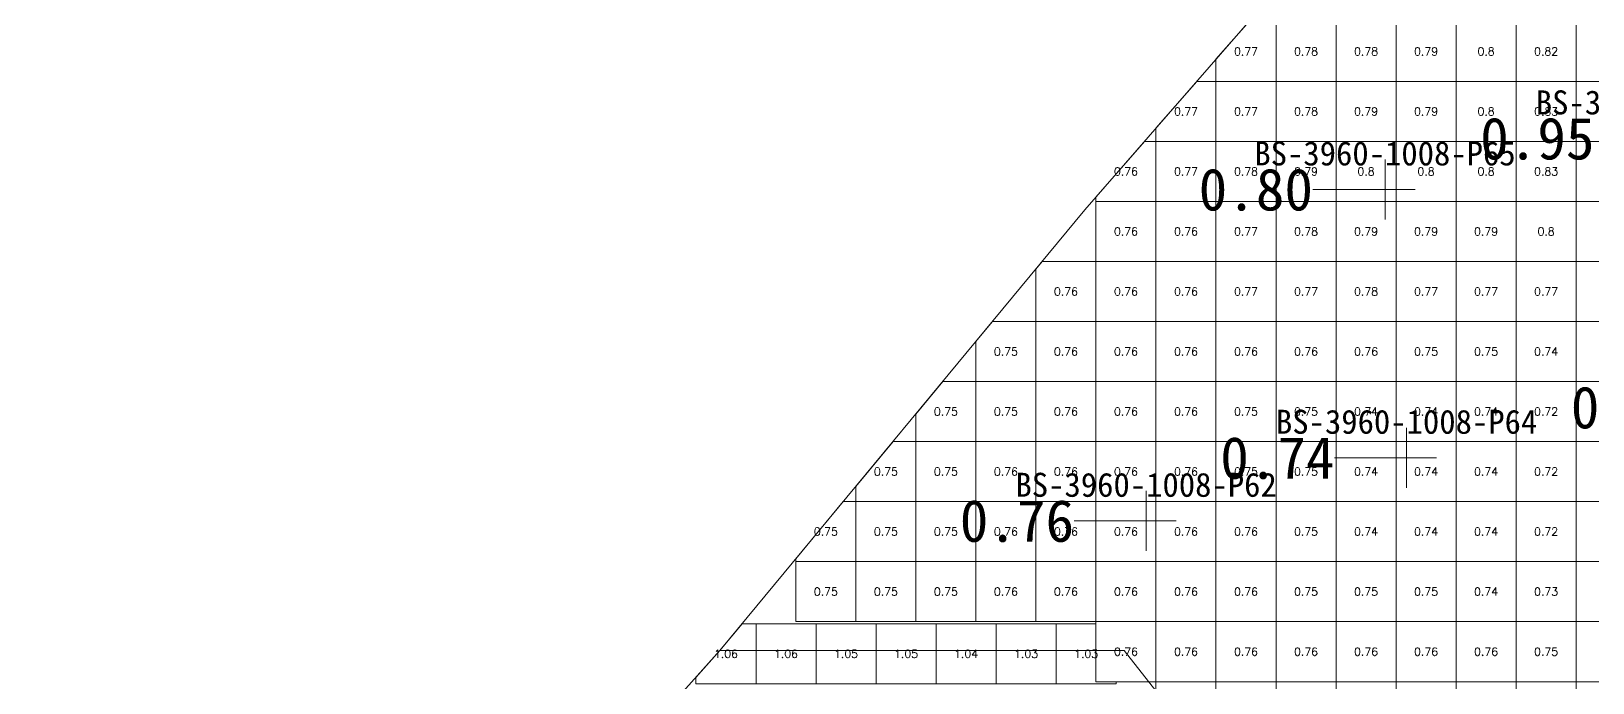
# Model space of a CAD drawing. Header units: inches. Extents: x 469883 to 470005, y 4349687 to 4349765.
# Drawn here: x 469883.87 to 469909.89, y 4349706.43 to 4349717.29 of the extents above; entities that cross this region are included whole.
import ezdxf
from ezdxf.enums import TextEntityAlignment as Align

# ---------------------------------------------------------------- set-up
doc = ezdxf.new("R2010")
doc.units = ezdxf.units.IN
doc.header["$MEASUREMENT"] = 0
for name, color, linetype, lineweight in [('点', 7, 'Continuous', 0), ('爆区方格网', 7, 'Continuous', 0), ('线条', 7, 'Continuous', 0), ('钻孔', 7, 'Continuous', 0)]:
    doc.layers.add(name, color=color, linetype=linetype, lineweight=lineweight)
doc.styles.add('3dmine_textStyle_1', font='txt.shx', dxfattribs={"height": 1, "bigfont": 'gbcbig.shx'})
doc.styles.add('3dmine_textStyle_2', font='simsunb.ttf', dxfattribs={"height": 1})

msp = doc.modelspace()

# ---------------------------------------------------------------- hatches: boundary and pattern name
at = {"layer": '钻孔', "linetype": 'Continuous', "lineweight": 0, "true_color": 0x00ffff, "extrusion": (0, 1, 0)}
for points in [[(-469907.43, 3949.89), (-469906.43, 3949.89), (-469906.43, 3961.89), (-469907.43, 3961.89)], [(-469907.79, 3949.96), (-469906.79, 3949.96), (-469906.79, 3961.96), (-469907.79, 3961.96)], [(-469903.45, 3949.92), (-469902.45, 3949.92), (-469902.45, 3961.92), (-469903.45, 3961.92)]]:
    msp.add_hatch(color=4, dxfattribs=at).paths.add_polyline_path(points, flags=0)

# ---------------------------------------------------------------- linework, layer by layer
at = {"color": 4, "linetype": 'Continuous', "lineweight": 0, "true_color": 0x00ffff, "elevation": 1981.806}
for points in [[(469895.348, 4349706.967), (469901.429, 4349714.308), (469908.169, 4349722.053), (469913.456, 4349727.974), (469920.345, 4349732.202), (469931.026, 4349732.621)], [(469929.472, 4349719.374), (469926.45, 4349717.862), (469923.773, 4349717.783), (469919.611, 4349716.908), (469917.305, 4349717.121), (469913.939, 4349715.079), (469914.787, 4349712.799), (469918.1, 4349712.163), (469920.711, 4349709.845), (469927.434, 4349707.62), (469922.434, 4349703.167), (469921.522, 4349702.355), (469921.306, 4349702.005), (469916.527, 4349702.131), (469911.125, 4349702.795), (469907.91, 4349701.826), (469904.362, 4349704.071), (469902.082, 4349706.967), (469895.348, 4349706.967)]]:
    msp.add_lwpolyline(points, dxfattribs=at)
at = {"color": 5, "linetype": 'Continuous', "lineweight": 0, "true_color": 0x0000ff, "elevation": 1981.806}
msp.add_lwpolyline([(469883.874, 4349695.22), (469885.456, 4349696.231), (469888.207, 4349700.025), (469890.358, 4349702.573), (469892.561, 4349703.854), (469892.561, 4349703.854), (469892.561, 4349703.854), (469892.561, 4349703.854), (469895.348, 4349706.967), (469902.082, 4349706.967), (469904.362, 4349704.071), (469907.91, 4349701.826), (469911.125, 4349702.795)], dxfattribs=at)
at = {"layer": '点', "color": 138, "linetype": 'Continuous', "lineweight": 0, "true_color": 0x004c4c}
for points, elevation in [([(469906.43, 4349714.15), (469906.43, 4349715.15)], 3961.89), ([(469906.93, 4349714.65), (469905.93, 4349714.65)], 3961.89), ([(469906.79, 4349709.68), (469906.79, 4349710.68)], 3961.96), ([(469907.29, 4349710.18), (469906.29, 4349710.18)], 3961.96), ([(469902.45, 4349708.63), (469902.45, 4349709.63)], 3961.92), ([(469902.95, 4349709.13), (469901.95, 4349709.13)], 3961.92)]:
    msp.add_lwpolyline(points, dxfattribs=dict(at, elevation=elevation))
at = {"layer": '爆区方格网', "color": 4, "linetype": 'Continuous', "lineweight": 0, "true_color": 0x00ffff, "elevation": 3962.29}
for points in [[(469904.614, 4349716.45), (469903.614, 4349716.45), (469903.614, 4349716.818), (469904.164, 4349717.45), (469904.614, 4349717.45), (469904.614, 4349716.45)], [(469905.614, 4349716.45), (469904.614, 4349716.45), (469904.614, 4349717.45), (469905.614, 4349717.45), (469905.614, 4349716.45)], [(469906.614, 4349716.45), (469905.614, 4349716.45), (469905.614, 4349717.45), (469906.614, 4349717.45), (469906.614, 4349716.45)], [(469907.614, 4349716.45), (469906.614, 4349716.45), (469906.614, 4349717.45), (469907.614, 4349717.45), (469907.614, 4349716.45)], [(469908.614, 4349716.45), (469907.614, 4349716.45), (469907.614, 4349717.45), (469908.614, 4349717.45), (469908.614, 4349716.45)], [(469909.614, 4349716.45), (469908.614, 4349716.45), (469908.614, 4349717.45), (469909.614, 4349717.45), (469909.614, 4349716.45)], [(469910.614, 4349716.45), (469909.614, 4349716.45), (469909.614, 4349717.45), (469910.614, 4349717.45), (469910.614, 4349716.45)], [(469903.614, 4349715.45), (469902.614, 4349715.45), (469902.614, 4349715.669), (469903.294, 4349716.45), (469903.614, 4349716.45), (469903.614, 4349715.45)], [(469904.614, 4349715.45), (469903.614, 4349715.45), (469903.614, 4349716.45), (469904.614, 4349716.45), (469904.614, 4349715.45)], [(469905.614, 4349715.45), (469904.614, 4349715.45), (469904.614, 4349716.45), (469905.614, 4349716.45), (469905.614, 4349715.45)], [(469906.614, 4349715.45), (469905.614, 4349715.45), (469905.614, 4349716.45), (469906.614, 4349716.45), (469906.614, 4349715.45)], [(469907.614, 4349715.45), (469906.614, 4349715.45), (469906.614, 4349716.45), (469907.614, 4349716.45), (469907.614, 4349715.45)], [(469908.614, 4349715.45), (469907.614, 4349715.45), (469907.614, 4349716.45), (469908.614, 4349716.45), (469908.614, 4349715.45)], [(469909.614, 4349715.45), (469908.614, 4349715.45), (469908.614, 4349716.45), (469909.614, 4349716.45), (469909.614, 4349715.45)], [(469910.614, 4349715.45), (469909.614, 4349715.45), (469909.614, 4349716.45), (469910.614, 4349716.45), (469910.614, 4349715.45)], [(469902.614, 4349714.45), (469901.614, 4349714.45), (469901.614, 4349714.52), (469902.424, 4349715.45), (469902.614, 4349715.45), (469902.614, 4349714.45)], [(469903.614, 4349714.45), (469902.614, 4349714.45), (469902.614, 4349715.45), (469903.614, 4349715.45), (469903.614, 4349714.45)], [(469904.614, 4349714.45), (469903.614, 4349714.45), (469903.614, 4349715.45), (469904.614, 4349715.45), (469904.614, 4349714.45)], [(469905.614, 4349714.45), (469904.614, 4349714.45), (469904.614, 4349715.45), (469905.614, 4349715.45), (469905.614, 4349714.45)], [(469906.614, 4349714.45), (469905.614, 4349714.45), (469905.614, 4349715.45), (469906.614, 4349715.45), (469906.614, 4349714.45)], [(469907.614, 4349714.45), (469906.614, 4349714.45), (469906.614, 4349715.45), (469907.614, 4349715.45), (469907.614, 4349714.45)], [(469908.614, 4349714.45), (469907.614, 4349714.45), (469907.614, 4349715.45), (469908.614, 4349715.45), (469908.614, 4349714.45)], [(469909.614, 4349714.45), (469908.614, 4349714.45), (469908.614, 4349715.45), (469909.614, 4349715.45), (469909.614, 4349714.45)], [(469910.614, 4349714.45), (469909.614, 4349714.45), (469909.614, 4349715.45), (469910.614, 4349715.45), (469910.614, 4349714.45)], [(469902.614, 4349713.45), (469901.614, 4349713.45), (469901.614, 4349714.45), (469902.614, 4349714.45), (469902.614, 4349713.45)], [(469903.614, 4349713.45), (469902.614, 4349713.45), (469902.614, 4349714.45), (469903.614, 4349714.45), (469903.614, 4349713.45)], [(469904.614, 4349713.45), (469903.614, 4349713.45), (469903.614, 4349714.45), (469904.614, 4349714.45), (469904.614, 4349713.45)], [(469905.614, 4349713.45), (469904.614, 4349713.45), (469904.614, 4349714.45), (469905.614, 4349714.45), (469905.614, 4349713.45)], [(469906.614, 4349713.45), (469905.614, 4349713.45), (469905.614, 4349714.45), (469906.614, 4349714.45), (469906.614, 4349713.45)], [(469907.614, 4349713.45), (469906.614, 4349713.45), (469906.614, 4349714.45), (469907.614, 4349714.45), (469907.614, 4349713.45)], [(469908.614, 4349713.45), (469907.614, 4349713.45), (469907.614, 4349714.45), (469908.614, 4349714.45), (469908.614, 4349713.45)], [(469909.614, 4349713.45), (469908.614, 4349713.45), (469908.614, 4349714.45), (469909.614, 4349714.45), (469909.614, 4349713.45)], [(469910.614, 4349713.45), (469909.614, 4349713.45), (469909.614, 4349714.45), (469910.614, 4349714.45), (469910.614, 4349713.45)], [(469901.614, 4349712.45), (469900.614, 4349712.45), (469900.614, 4349713.323), (469900.719, 4349713.45), (469901.614, 4349713.45), (469901.614, 4349712.45)], [(469902.614, 4349712.45), (469901.614, 4349712.45), (469901.614, 4349713.45), (469902.614, 4349713.45), (469902.614, 4349712.45)], [(469903.614, 4349712.45), (469902.614, 4349712.45), (469902.614, 4349713.45), (469903.614, 4349713.45), (469903.614, 4349712.45)], [(469904.614, 4349712.45), (469903.614, 4349712.45), (469903.614, 4349713.45), (469904.614, 4349713.45), (469904.614, 4349712.45)], [(469905.614, 4349712.45), (469904.614, 4349712.45), (469904.614, 4349713.45), (469905.614, 4349713.45), (469905.614, 4349712.45)], [(469906.614, 4349712.45), (469905.614, 4349712.45), (469905.614, 4349713.45), (469906.614, 4349713.45), (469906.614, 4349712.45)], [(469907.614, 4349712.45), (469906.614, 4349712.45), (469906.614, 4349713.45), (469907.614, 4349713.45), (469907.614, 4349712.45)], [(469908.614, 4349712.45), (469907.614, 4349712.45), (469907.614, 4349713.45), (469908.614, 4349713.45), (469908.614, 4349712.45)], [(469909.614, 4349712.45), (469908.614, 4349712.45), (469908.614, 4349713.45), (469909.614, 4349713.45), (469909.614, 4349712.45)], [(469910.614, 4349712.45), (469909.614, 4349712.45), (469909.614, 4349713.45), (469910.614, 4349713.45), (469910.614, 4349712.45)], [(469900.614, 4349711.45), (469899.614, 4349711.45), (469899.614, 4349712.116), (469899.891, 4349712.45), (469900.614, 4349712.45), (469900.614, 4349711.45)], [(469901.614, 4349711.45), (469900.614, 4349711.45), (469900.614, 4349712.45), (469901.614, 4349712.45), (469901.614, 4349711.45)], [(469902.614, 4349711.45), (469901.614, 4349711.45), (469901.614, 4349712.45), (469902.614, 4349712.45), (469902.614, 4349711.45)], [(469903.614, 4349711.45), (469902.614, 4349711.45), (469902.614, 4349712.45), (469903.614, 4349712.45), (469903.614, 4349711.45)], [(469904.614, 4349711.45), (469903.614, 4349711.45), (469903.614, 4349712.45), (469904.614, 4349712.45), (469904.614, 4349711.45)], [(469905.614, 4349711.45), (469904.614, 4349711.45), (469904.614, 4349712.45), (469905.614, 4349712.45), (469905.614, 4349711.45)], [(469906.614, 4349711.45), (469905.614, 4349711.45), (469905.614, 4349712.45), (469906.614, 4349712.45), (469906.614, 4349711.45)], [(469907.614, 4349711.45), (469906.614, 4349711.45), (469906.614, 4349712.45), (469907.614, 4349712.45), (469907.614, 4349711.45)], [(469908.614, 4349711.45), (469907.614, 4349711.45), (469907.614, 4349712.45), (469908.614, 4349712.45), (469908.614, 4349711.45)], [(469909.614, 4349711.45), (469908.614, 4349711.45), (469908.614, 4349712.45), (469909.614, 4349712.45), (469909.614, 4349711.45)], [(469910.614, 4349711.45), (469909.614, 4349711.45), (469909.614, 4349712.45), (469910.614, 4349712.45), (469910.614, 4349711.45)], [(469899.614, 4349710.45), (469898.614, 4349710.45), (469898.614, 4349710.909), (469899.062, 4349711.45), (469899.614, 4349711.45), (469899.614, 4349710.45)], [(469900.614, 4349710.45), (469899.614, 4349710.45), (469899.614, 4349711.45), (469900.614, 4349711.45), (469900.614, 4349710.45)], [(469901.614, 4349710.45), (469900.614, 4349710.45), (469900.614, 4349711.45), (469901.614, 4349711.45), (469901.614, 4349710.45)], [(469902.614, 4349710.45), (469901.614, 4349710.45), (469901.614, 4349711.45), (469902.614, 4349711.45), (469902.614, 4349710.45)], [(469903.614, 4349710.45), (469902.614, 4349710.45), (469902.614, 4349711.45), (469903.614, 4349711.45), (469903.614, 4349710.45)], [(469904.614, 4349710.45), (469903.614, 4349710.45), (469903.614, 4349711.45), (469904.614, 4349711.45), (469904.614, 4349710.45)], [(469905.614, 4349710.45), (469904.614, 4349710.45), (469904.614, 4349711.45), (469905.614, 4349711.45), (469905.614, 4349710.45)], [(469906.614, 4349710.45), (469905.614, 4349710.45), (469905.614, 4349711.45), (469906.614, 4349711.45), (469906.614, 4349710.45)], [(469907.614, 4349710.45), (469906.614, 4349710.45), (469906.614, 4349711.45), (469907.614, 4349711.45), (469907.614, 4349710.45)], [(469908.614, 4349710.45), (469907.614, 4349710.45), (469907.614, 4349711.45), (469908.614, 4349711.45), (469908.614, 4349710.45)], [(469909.614, 4349710.45), (469908.614, 4349710.45), (469908.614, 4349711.45), (469909.614, 4349711.45), (469909.614, 4349710.45)], [(469910.614, 4349710.45), (469909.614, 4349710.45), (469909.614, 4349711.45), (469910.614, 4349711.45), (469910.614, 4349710.45)], [(469898.614, 4349709.45), (469897.614, 4349709.45), (469897.614, 4349709.702), (469898.234, 4349710.45), (469898.614, 4349710.45), (469898.614, 4349709.45)], [(469899.614, 4349709.45), (469898.614, 4349709.45), (469898.614, 4349710.45), (469899.614, 4349710.45), (469899.614, 4349709.45)], [(469900.614, 4349709.45), (469899.614, 4349709.45), (469899.614, 4349710.45), (469900.614, 4349710.45), (469900.614, 4349709.45)], [(469901.614, 4349709.45), (469900.614, 4349709.45), (469900.614, 4349710.45), (469901.614, 4349710.45), (469901.614, 4349709.45)], [(469902.614, 4349709.45), (469901.614, 4349709.45), (469901.614, 4349710.45), (469902.614, 4349710.45), (469902.614, 4349709.45)], [(469903.614, 4349709.45), (469902.614, 4349709.45), (469902.614, 4349710.45), (469903.614, 4349710.45), (469903.614, 4349709.45)], [(469904.614, 4349709.45), (469903.614, 4349709.45), (469903.614, 4349710.45), (469904.614, 4349710.45), (469904.614, 4349709.45)], [(469905.614, 4349709.45), (469904.614, 4349709.45), (469904.614, 4349710.45), (469905.614, 4349710.45), (469905.614, 4349709.45)], [(469906.614, 4349709.45), (469905.614, 4349709.45), (469905.614, 4349710.45), (469906.614, 4349710.45), (469906.614, 4349709.45)], [(469907.614, 4349709.45), (469906.614, 4349709.45), (469906.614, 4349710.45), (469907.614, 4349710.45), (469907.614, 4349709.45)], [(469908.614, 4349709.45), (469907.614, 4349709.45), (469907.614, 4349710.45), (469908.614, 4349710.45), (469908.614, 4349709.45)], [(469909.614, 4349709.45), (469908.614, 4349709.45), (469908.614, 4349710.45), (469909.614, 4349710.45), (469909.614, 4349709.45)], [(469910.614, 4349709.45), (469909.614, 4349709.45), (469909.614, 4349710.45), (469910.614, 4349710.45), (469910.614, 4349709.45)], [(469897.614, 4349708.45), (469896.614, 4349708.45), (469896.614, 4349708.495), (469897.405, 4349709.45), (469897.614, 4349709.45), (469897.614, 4349708.45)], [(469898.614, 4349708.45), (469897.614, 4349708.45), (469897.614, 4349709.45), (469898.614, 4349709.45), (469898.614, 4349708.45)], [(469899.614, 4349708.45), (469898.614, 4349708.45), (469898.614, 4349709.45), (469899.614, 4349709.45), (469899.614, 4349708.45)], [(469900.614, 4349708.45), (469899.614, 4349708.45), (469899.614, 4349709.45), (469900.614, 4349709.45), (469900.614, 4349708.45)], [(469901.614, 4349708.45), (469900.614, 4349708.45), (469900.614, 4349709.45), (469901.614, 4349709.45), (469901.614, 4349708.45)], [(469902.614, 4349708.45), (469901.614, 4349708.45), (469901.614, 4349709.45), (469902.614, 4349709.45), (469902.614, 4349708.45)], [(469903.614, 4349708.45), (469902.614, 4349708.45), (469902.614, 4349709.45), (469903.614, 4349709.45), (469903.614, 4349708.45)], [(469904.614, 4349708.45), (469903.614, 4349708.45), (469903.614, 4349709.45), (469904.614, 4349709.45), (469904.614, 4349708.45)], [(469905.614, 4349708.45), (469904.614, 4349708.45), (469904.614, 4349709.45), (469905.614, 4349709.45), (469905.614, 4349708.45)], [(469906.614, 4349708.45), (469905.614, 4349708.45), (469905.614, 4349709.45), (469906.614, 4349709.45), (469906.614, 4349708.45)], [(469907.614, 4349708.45), (469906.614, 4349708.45), (469906.614, 4349709.45), (469907.614, 4349709.45), (469907.614, 4349708.45)], [(469908.614, 4349708.45), (469907.614, 4349708.45), (469907.614, 4349709.45), (469908.614, 4349709.45), (469908.614, 4349708.45)], [(469909.614, 4349708.45), (469908.614, 4349708.45), (469908.614, 4349709.45), (469909.614, 4349709.45), (469909.614, 4349708.45)], [(469910.614, 4349708.45), (469909.614, 4349708.45), (469909.614, 4349709.45), (469910.614, 4349709.45), (469910.614, 4349708.45)], [(469897.614, 4349707.45), (469896.614, 4349707.45), (469896.614, 4349708.45), (469897.614, 4349708.45), (469897.614, 4349707.45)], [(469898.614, 4349707.45), (469897.614, 4349707.45), (469897.614, 4349708.45), (469898.614, 4349708.45), (469898.614, 4349707.45)], [(469899.614, 4349707.45), (469898.614, 4349707.45), (469898.614, 4349708.45), (469899.614, 4349708.45), (469899.614, 4349707.45)], [(469900.614, 4349707.45), (469899.614, 4349707.45), (469899.614, 4349708.45), (469900.614, 4349708.45), (469900.614, 4349707.45)], [(469901.614, 4349707.45), (469900.614, 4349707.45), (469900.614, 4349708.45), (469901.614, 4349708.45), (469901.614, 4349707.45)], [(469902.614, 4349707.45), (469901.614, 4349707.45), (469901.614, 4349708.45), (469902.614, 4349708.45), (469902.614, 4349707.45)], [(469903.614, 4349707.45), (469902.614, 4349707.45), (469902.614, 4349708.45), (469903.614, 4349708.45), (469903.614, 4349707.45)], [(469904.614, 4349707.45), (469903.614, 4349707.45), (469903.614, 4349708.45), (469904.614, 4349708.45), (469904.614, 4349707.45)], [(469905.614, 4349707.45), (469904.614, 4349707.45), (469904.614, 4349708.45), (469905.614, 4349708.45), (469905.614, 4349707.45)], [(469906.614, 4349707.45), (469905.614, 4349707.45), (469905.614, 4349708.45), (469906.614, 4349708.45), (469906.614, 4349707.45)], [(469907.614, 4349707.45), (469906.614, 4349707.45), (469906.614, 4349708.45), (469907.614, 4349708.45), (469907.614, 4349707.45)], [(469908.614, 4349707.45), (469907.614, 4349707.45), (469907.614, 4349708.45), (469908.614, 4349708.45), (469908.614, 4349707.45)], [(469909.614, 4349707.45), (469908.614, 4349707.45), (469908.614, 4349708.45), (469909.614, 4349708.45), (469909.614, 4349707.45)], [(469910.614, 4349707.45), (469909.614, 4349707.45), (469909.614, 4349708.45), (469910.614, 4349708.45), (469910.614, 4349707.45)], [(469902.614, 4349706.45), (469901.614, 4349706.45), (469901.614, 4349707.45), (469902.614, 4349707.45), (469902.614, 4349706.45)], [(469903.614, 4349706.45), (469902.614, 4349706.45), (469902.614, 4349707.45), (469903.614, 4349707.45), (469903.614, 4349706.45)], [(469904.614, 4349706.45), (469903.614, 4349706.45), (469903.614, 4349707.45), (469904.614, 4349707.45), (469904.614, 4349706.45)], [(469905.614, 4349706.45), (469904.614, 4349706.45), (469904.614, 4349707.45), (469905.614, 4349707.45), (469905.614, 4349706.45)], [(469906.614, 4349706.45), (469905.614, 4349706.45), (469905.614, 4349707.45), (469906.614, 4349707.45), (469906.614, 4349706.45)], [(469907.614, 4349706.45), (469906.614, 4349706.45), (469906.614, 4349707.45), (469907.614, 4349707.45), (469907.614, 4349706.45)], [(469908.614, 4349706.45), (469907.614, 4349706.45), (469907.614, 4349707.45), (469908.614, 4349707.45), (469908.614, 4349706.45)], [(469909.614, 4349706.45), (469908.614, 4349706.45), (469908.614, 4349707.45), (469909.614, 4349707.45), (469909.614, 4349706.45)], [(469910.614, 4349706.45), (469909.614, 4349706.45), (469909.614, 4349707.45), (469910.614, 4349707.45), (469910.614, 4349706.45)], [(469903.614, 4349705.45), (469902.614, 4349705.45), (469902.614, 4349706.45), (469903.614, 4349706.45), (469903.614, 4349705.45)], [(469904.614, 4349705.45), (469903.614, 4349705.45), (469903.614, 4349706.45), (469904.614, 4349706.45), (469904.614, 4349705.45)], [(469905.614, 4349705.45), (469904.614, 4349705.45), (469904.614, 4349706.45), (469905.614, 4349706.45), (469905.614, 4349705.45)], [(469906.614, 4349705.45), (469905.614, 4349705.45), (469905.614, 4349706.45), (469906.614, 4349706.45), (469906.614, 4349705.45)], [(469907.614, 4349705.45), (469906.614, 4349705.45), (469906.614, 4349706.45), (469907.614, 4349706.45), (469907.614, 4349705.45)], [(469908.614, 4349705.45), (469907.614, 4349705.45), (469907.614, 4349706.45), (469908.614, 4349706.45), (469908.614, 4349705.45)], [(469909.614, 4349705.45), (469908.614, 4349705.45), (469908.614, 4349706.45), (469909.614, 4349706.45), (469909.614, 4349705.45)], [(469910.614, 4349705.45), (469909.614, 4349705.45), (469909.614, 4349706.45), (469910.614, 4349706.45), (469910.614, 4349705.45)]]:
    msp.add_lwpolyline(points, dxfattribs=at)
at = {"layer": '爆区方格网', "color": 5, "linetype": 'Continuous', "lineweight": 0, "true_color": 0x0000ff, "elevation": 3961.95}
for points in [[(469895.95, 4349706.414), (469894.95, 4349706.414), (469894.95, 4349706.522), (469895.348, 4349706.967), (469895.718, 4349707.414), (469895.95, 4349707.414), (469895.95, 4349706.414)], [(469896.95, 4349706.414), (469895.95, 4349706.414), (469895.95, 4349707.414), (469896.95, 4349707.414), (469896.95, 4349706.414)], [(469897.95, 4349706.414), (469896.95, 4349706.414), (469896.95, 4349707.414), (469897.95, 4349707.414), (469897.95, 4349706.414)], [(469898.95, 4349706.414), (469897.95, 4349706.414), (469897.95, 4349707.414), (469898.95, 4349707.414), (469898.95, 4349706.414)], [(469899.95, 4349706.414), (469898.95, 4349706.414), (469898.95, 4349707.414), (469899.95, 4349707.414), (469899.95, 4349706.414)], [(469900.95, 4349706.414), (469899.95, 4349706.414), (469899.95, 4349707.414), (469900.95, 4349707.414), (469900.95, 4349706.414)], [(469901.614, 4349706.45), (469901.95, 4349706.45), (469901.95, 4349706.414), (469900.95, 4349706.414), (469900.95, 4349707.414), (469901.614, 4349707.414), (469901.614, 4349706.45)]]:
    msp.add_lwpolyline(points, dxfattribs=at)
at = {"layer": '线条', "color": 138, "linetype": 'Continuous', "lineweight": 0, "true_color": 0x004c4c}
for points, elevation in [([(469906.43, 4349714.65), (469906.43, 4349714.65), (469906.43, 4349714.65)], 3961.89), ([(469906.79, 4349710.18), (469906.79, 4349710.18), (469906.79, 4349710.18)], 3961.96), ([(469902.45, 4349709.13), (469902.45, 4349709.13), (469902.45, 4349709.13)], 3961.92)]:
    msp.add_lwpolyline(points, dxfattribs=dict(at, elevation=elevation))
at = {"layer": '钻孔', "color": 4, "linetype": 'Continuous', "lineweight": 0, "true_color": 0x00ffff}
for points, elevation in [([(469906.43, 4349714.65), (469905.23, 4349714.65)], 3961.89), ([(469906.43, 4349714.65), (469905.23, 4349714.65)], 3949.89), ([(469906.79, 4349710.18), (469905.59, 4349710.18)], 3961.96), ([(469906.79, 4349710.18), (469905.59, 4349710.18)], 3949.96), ([(469902.45, 4349709.13), (469901.25, 4349709.13)], 3961.92), ([(469902.45, 4349709.13), (469901.25, 4349709.13)], 3949.92)]:
    msp.add_lwpolyline(points, dxfattribs=dict(at, elevation=elevation))

# ---------------------------------------------------------------- texts
at = {"color": 4, "linetype": 'Continuous', "lineweight": 0, "true_color": 0x00ffff, "style": '3dmine_textStyle_1'}
for s, p in [('0.77', (469904.114, 4349716.95, 3962.29)), ('0.78', (469905.114, 4349716.95, 3962.29)), ('0.78', (469906.114, 4349716.95, 3962.29)), ('0.79', (469907.114, 4349716.95, 3962.29)), ('0.8', (469908.114, 4349716.95, 3962.29)), ('0.82', (469909.114, 4349716.95, 3962.29)), ('0.77', (469903.114, 4349715.95, 3962.29)), ('0.77', (469904.114, 4349715.95, 3962.29)), ('0.78', (469905.114, 4349715.95, 3962.29)), ('0.79', (469906.114, 4349715.95, 3962.29)), ('0.79', (469907.114, 4349715.95, 3962.29)), ('0.8', (469908.114, 4349715.95, 3962.29)), ('0.83', (469909.114, 4349715.95, 3962.29)), ('0.76', (469902.114, 4349714.95, 3962.29)), ('0.77', (469903.114, 4349714.95, 3962.29)), ('0.78', (469904.114, 4349714.95, 3962.29)), ('0.79', (469905.114, 4349714.95, 3962.29)), ('0.8', (469906.114, 4349714.95, 3962.29)), ('0.8', (469907.114, 4349714.95, 3962.29)), ('0.8', (469908.114, 4349714.95, 3962.29)), ('0.83', (469909.114, 4349714.95, 3962.29)), ('0.76', (469902.114, 4349713.95, 3962.29)), ('0.76', (469903.114, 4349713.95, 3962.29)), ('0.77', (469904.114, 4349713.95, 3962.29)), ('0.78', (469905.114, 4349713.95, 3962.29)), ('0.79', (469906.114, 4349713.95, 3962.29)), ('0.79', (469907.114, 4349713.95, 3962.29)), ('0.79', (469908.114, 4349713.95, 3962.29)), ('0.8', (469909.114, 4349713.95, 3962.29)), ('0.76', (469901.114, 4349712.95, 3962.29)), ('0.76', (469902.114, 4349712.95, 3962.29)), ('0.76', (469903.114, 4349712.95, 3962.29)), ('0.77', (469904.114, 4349712.95, 3962.29)), ('0.77', (469905.114, 4349712.95, 3962.29)), ('0.78', (469906.114, 4349712.95, 3962.29)), ('0.77', (469907.114, 4349712.95, 3962.29)), ('0.77', (469908.114, 4349712.95, 3962.29)), ('0.77', (469909.114, 4349712.95, 3962.29)), ('0.75', (469900.114, 4349711.95, 3962.29)), ('0.76', (469901.114, 4349711.95, 3962.29)), ('0.76', (469902.114, 4349711.95, 3962.29)), ('0.76', (469903.114, 4349711.95, 3962.29)), ('0.76', (469904.114, 4349711.95, 3962.29)), ('0.76', (469905.114, 4349711.95, 3962.29)), ('0.76', (469906.114, 4349711.95, 3962.29)), ('0.75', (469907.114, 4349711.95, 3962.29)), ('0.75', (469908.114, 4349711.95, 3962.29)), ('0.74', (469909.114, 4349711.95, 3962.29)), ('0.75', (469899.114, 4349710.95, 3962.29)), ('0.75', (469900.114, 4349710.95, 3962.29)), ('0.76', (469901.114, 4349710.95, 3962.29)), ('0.76', (469902.114, 4349710.95, 3962.29)), ('0.76', (469903.114, 4349710.95, 3962.29)), ('0.75', (469904.114, 4349710.95, 3962.29)), ('0.75', (469905.114, 4349710.95, 3962.29)), ('0.74', (469906.114, 4349710.95, 3962.29)), ('0.74', (469907.114, 4349710.95, 3962.29)), ('0.74', (469908.114, 4349710.95, 3962.29)), ('0.72', (469909.114, 4349710.95, 3962.29)), ('0.75', (469898.114, 4349709.95, 3962.29)), ('0.75', (469899.114, 4349709.95, 3962.29)), ('0.76', (469900.114, 4349709.95, 3962.29)), ('0.76', (469901.114, 4349709.95, 3962.29)), ('0.76', (469902.114, 4349709.95, 3962.29)), ('0.76', (469903.114, 4349709.95, 3962.29)), ('0.75', (469904.114, 4349709.95, 3962.29)), ('0.75', (469905.114, 4349709.95, 3962.29)), ('0.74', (469906.114, 4349709.95, 3962.29)), ('0.74', (469907.114, 4349709.95, 3962.29)), ('0.74', (469908.114, 4349709.95, 3962.29)), ('0.72', (469909.114, 4349709.95, 3962.29)), ('0.75', (469897.114, 4349708.95, 3962.29)), ('0.75', (469898.114, 4349708.95, 3962.29)), ('0.75', (469899.114, 4349708.95, 3962.29)), ('0.76', (469900.114, 4349708.95, 3962.29)), ('0.76', (469901.114, 4349708.95, 3962.29)), ('0.76', (469902.114, 4349708.95, 3962.29)), ('0.76', (469903.114, 4349708.95, 3962.29)), ('0.76', (469904.114, 4349708.95, 3962.29)), ('0.75', (469905.114, 4349708.95, 3962.29)), ('0.74', (469906.114, 4349708.95, 3962.29)), ('0.74', (469907.114, 4349708.95, 3962.29)), ('0.74', (469908.114, 4349708.95, 3962.29)), ('0.72', (469909.114, 4349708.95, 3962.29)), ('0.75', (469897.114, 4349707.95, 3962.29)), ('0.75', (469898.114, 4349707.95, 3962.29)), ('0.75', (469899.114, 4349707.95, 3962.29)), ('0.76', (469900.114, 4349707.95, 3962.29)), ('0.76', (469901.114, 4349707.95, 3962.29)), ('0.76', (469902.114, 4349707.95, 3962.29)), ('0.76', (469903.114, 4349707.95, 3962.29)), ('0.76', (469904.114, 4349707.95, 3962.29)), ('0.75', (469905.114, 4349707.95, 3962.29)), ('0.75', (469906.114, 4349707.95, 3962.29)), ('0.75', (469907.114, 4349707.95, 3962.29)), ('0.74', (469908.114, 4349707.95, 3962.29)), ('0.73', (469909.114, 4349707.95, 3962.29)), ('0.76', (469902.114, 4349706.95, 3962.29)), ('0.76', (469903.114, 4349706.95, 3962.29)), ('0.76', (469904.114, 4349706.95, 3962.29)), ('0.76', (469905.114, 4349706.95, 3962.29)), ('0.76', (469906.114, 4349706.95, 3962.29)), ('0.76', (469907.114, 4349706.95, 3962.29)), ('0.76', (469908.114, 4349706.95, 3962.29)), ('0.75', (469909.114, 4349706.95, 3962.29))]:
    msp.add_text(s, height=0.1333, dxfattribs=at).set_placement(p, align=Align.MIDDLE_CENTER)
at = {"color": 5, "linetype": 'Continuous', "lineweight": 0, "true_color": 0x0000ff, "style": '3dmine_textStyle_1'}
for s, p in [('1.06', (469895.45, 4349706.914, 3961.95)), ('1.06', (469896.45, 4349706.914, 3961.95)), ('1.05', (469897.45, 4349706.914, 3961.95)), ('1.05', (469898.45, 4349706.914, 3961.95)), ('1.04', (469899.45, 4349706.914, 3961.95)), ('1.03', (469900.45, 4349706.914, 3961.95)), ('1.03', (469901.45, 4349706.914, 3961.95))]:
    msp.add_text(s, height=0.1333, dxfattribs=at).set_placement(p, align=Align.MIDDLE_CENTER)
at = {"layer": '钻孔', "color": 138, "linetype": 'Continuous', "lineweight": 0, "true_color": 0x004c4c, "style": '3dmine_textStyle_2'}
for s, p in [('BS-3960-1008-P44', (469911.12, 4349715.9, 3962.01)), ('BS-3960-1008-P65', (469906.43, 4349715.05, 3961.89)), ('BS-3960-1008-P64', (469906.79, 4349710.58, 3961.96)), ('BS-3960-1008-P62', (469902.45, 4349709.53, 3961.92))]:
    msp.add_text(s, height=0.4, dxfattribs=at).set_placement(p, align=Align.CENTER)
at = {"layer": '钻孔', "color": 4, "linetype": 'Continuous', "lineweight": 0, "true_color": 0x00ffff, "style": '3dmine_textStyle_2'}
for s, p in [('0.95', (469909.92, 4349715.5, 3956.01)), ('0.80', (469905.23, 4349714.65, 3955.89)), ('0.53', (469911.43, 4349711.02, 3955.93)), ('0.74', (469905.59, 4349710.18, 3955.96)), ('0.76', (469901.25, 4349709.13, 3955.92))]:
    msp.add_text(s, height=0.7, dxfattribs=at).set_placement(p, align=Align.MIDDLE_RIGHT)

doc.saveas('drawing.dxf')
